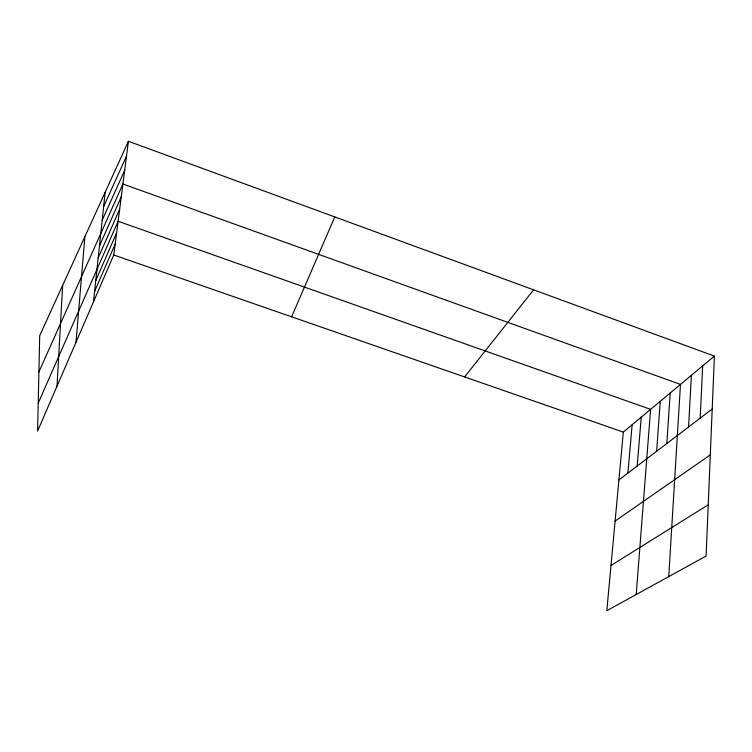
<?xml version="1.0" encoding="UTF-8"?>
<svg xmlns="http://www.w3.org/2000/svg" width="752" height="752" viewBox="0 0 752 752"><rect width="100%" height="100%" fill="white"/><g stroke="black" fill="none" stroke-linecap="round" stroke-linejoin="round"><path stroke-width="1.13" d="M714.4 356.11L706.1 556.057L606.817 610.718L623.333 432.109L714.4 356.11L128.432 141.282L39.706 335.627L37.6 431.065L113.749 254.994L128.432 141.282M700.178 418.168L702.706 365.867M57.02 386.161L62.66 285.337M688.569 426.986L691.408 375.304M668.744 576.624L680.475 384.422L122.914 184.014L38.907 371.92M666.827 443.52L670.201 392.995M656.637 451.266L660.247 401.305M636.211 594.531L650.602 409.361L118.111 221.276L38.211 403.147M637.188 466.043L641.24 417.172M76.008 342.273L84.882 236.683M627.911 473.093L632.15 424.748M93.502 301.815L105.167 192.239M291.616 316.818L334.781 216.933M94.611 291.381L115.159 244.118M95.758 280.599L116.607 232.876M98.174 257.898L119.653 209.272M99.452 245.942L121.26 196.855M102.178 220.298L124.691 170.29M103.644 206.546L126.524 156.059M464.604 376.94L533.582 289.821M618.915 479.936L712.2 409.022M615.108 521.061L710.302 454.885M611 565.476L708.224 504.799M113.749 254.994L623.333 432.109"/></g></svg>
